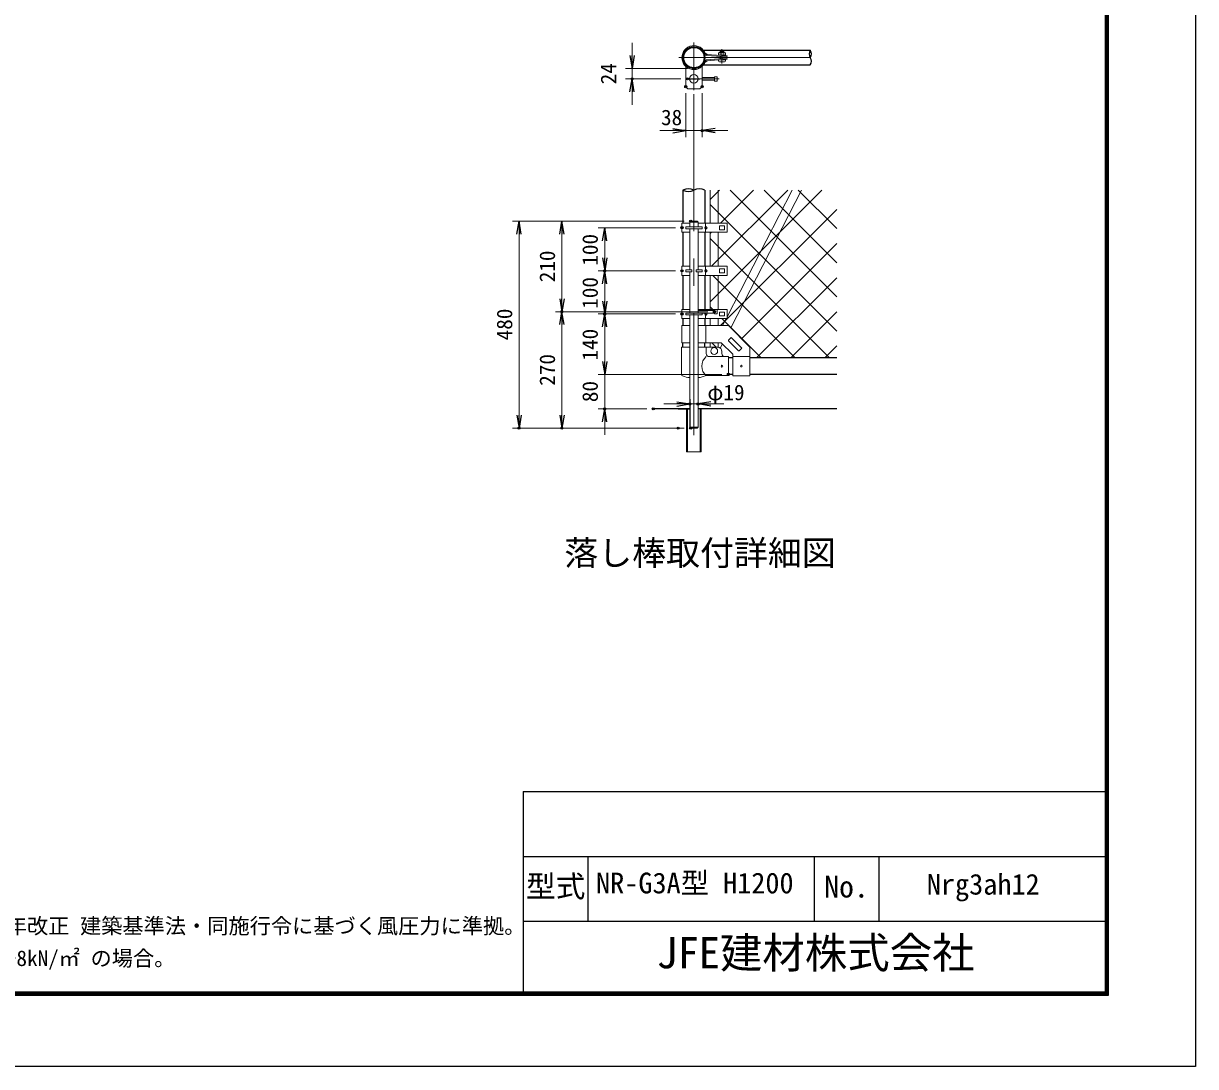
# Model space of a CAD drawing. Units: millimetres, scale not verified, with parts at other scales. Extents: x -6300 to 6300, y -4455 to 4455.
# Drawn here: x 862 to 6300, y -4455 to 383 of the extents above; entities that cross this region are included whole.
import ezdxf
from ezdxf.enums import TextEntityAlignment as Align

# ---------------------------------------------------------------- set-up
doc = ezdxf.new("R2010")
doc.units = ezdxf.units.MM
doc.header["$LTSCALE"] = 20
doc.header["$PDMODE"] = 32
doc.header["$PDSIZE"] = 10
doc.linetypes.add('USER1', pattern=[50.8, 31.75, -6.35, 6.35, -6.35])
doc.linetypes.add('USER4', pattern=[1.125, 0.75, -0.125, 0.125, -0.125])
for name, color, linetype, lineweight in [('0-0_D-TTL-TXT', 7, 'Continuous', 25), ('0-1_D-STR1', 1, 'Continuous', 25), ('0-2_D-BMK', 2, 'USER1', 13), ('0-6_D-STR3', 3, 'Continuous', 13), ('0-7_0', 3, 'Continuous', 25), ('0-8_D-STR-DIM', 7, 'Continuous', 13), ('0-C_D-STR2', 7, 'Continuous', 13), ('0-E_1', 7, 'Continuous', 25), ('0-F_D-TTL', 7, 'Continuous', 25)]:
    doc.layers.add(name, color=color, linetype=linetype, lineweight=lineweight)
doc.layers.add('0-9_Defpoints', color=7, linetype='Continuous')
doc.styles.add('ＭＳ ゴシック', font='')
doc.styles.get('ＭＳ ゴシック').set_extended_font_data('MS Gothic')

# ---------------------------------------------------------------- blocks, each defined once
blk = doc.blocks.new('_Open')
at = {"layer": '0-7_0', "color": 7}
blk.add_line((-20, 3.333), (0, 0), dxfattribs=at)
blk.add_lwpolyline([(-20, -3.333), (0, 0), (-20, 0)], dxfattribs=at)

msp = doc.modelspace()

# ---------------------------------------------------------------- linework, layer by layer
at = {"layer": '0-1_D-STR1'}
for p, q in [((4016.79, 258.76), (4512.73, 258.76)), ((4016.79, 190.76), (4512.73, 190.76)), ((3921.99, -390.04), (3921.99, -543.36)), ((4023.59, -390.04), (4023.59, -543.36)), ((3921.99, -585.36), (3921.99, -743.36)), ((4023.59, -585.36), (4023.59, -743.36)), ((3921.99, -785.36), (3921.99, -943.36)), ((4023.59, -785.36), (4023.59, -943.36)), ((3921.99, -985.36), (3921.99, -1018.26)), ((4023.59, -985.36), (4023.59, -1018.26)), ((3921.99, -1118.36), (3921.99, -1098.26)), ((4023.59, -1118.36), (4023.59, -1098.26)), ((4152.79, -1168.16), (4132.79, -1168.16)), ((4635.58, -1168.16), (4232.79, -1168.16)), ((4152.79, -1244.36), (4132.79, -1244.36)), ((4635.58, -1244.36), (4232.79, -1244.36))]:
    msp.add_line(p, q, dxfattribs=at)
for radius in [50.8, 47.6]:
    msp.add_circle((3972.79, 224.76), radius, dxfattribs=at)
for centre, radius, start, end in [((4539.1, 241.76), 31.38, 147.19126, 212.80874), ((4486.36, 241.76), 31.38, 327.19126, 32.80874), ((4486.36, 207.76), 31.38, 327.19126, 32.80874), ((3947.39, -440.76), 56.73, 63.40129, 116.59871), ((3947.39, -339.39), 56.66, 243.36799, 296.63201), ((3998.19, -440.37), 56.38, 63.221, 116.779)]:
    msp.add_arc(centre, radius, start, end, dxfattribs=at)
at = {"layer": '0-2_D-BMK'}
for p, q in [((3972.79, 294.07), (3972.79, 74.39)), ((3903.48, 224.76), (4515.34, 224.76)), ((4102.79, 264.02), (4102.79, 196.68)), ((3942.47, 126.18), (4090.23, 126.18)), ((3972.79, 55.41), (3972.79, -1527.23))]:
    msp.add_line(p, q, dxfattribs=at)
at = {"layer": '0-6_D-STR3'}
for p, q in [((4023.79, 246.91), (4034.44, 239.36)), ((4029.27, 234.74), (4125.98, 227.98)), ((4029.27, 214.79), (4125.98, 221.55)), ((4029.59, 239.33), (4126.3, 232.57)), ((4086.59, 246.74), (4086.59, 235.34)), ((4086.59, 235.34), (4118.99, 235.34)), ((4090.01, 248.34), (4115.27, 248.34)), ((4094.79, 252.6), (4096.39, 254.2)), ((4094.79, 252.6), (4094.79, 248.34)), ((4094.79, 252.6), (4110.79, 252.6)), ((4094.79, 246.74), (4094.79, 235.34)), ((4094.79, 235.34), (4094.79, 234.77)), ((4094.79, 230.16), (4094.79, 219.37)), ((4096.39, 254.2), (4109.19, 254.2)), ((4096.39, 254.2), (4096.39, 248.34)), ((4096.39, 235.34), (4096.39, 234.66)), ((4096.39, 230.05), (4096.39, 219.48)), ((4109.19, 254.2), (4109.19, 248.34)), ((4109.19, 254.2), (4110.79, 252.6)), ((4109.19, 235.34), (4109.19, 233.76)), ((4109.19, 229.15), (4109.19, 220.38)), ((4110.79, 252.6), (4110.79, 248.34)), ((4110.79, 246.74), (4110.79, 235.34)), ((4110.79, 235.34), (4110.79, 233.65)), ((4110.79, 229.04), (4110.79, 220.49)), ((4118.99, 246.74), (4118.99, 235.34)), ((4126.3, 232.57), (4125.98, 227.98)), ((4125.98, 221.55), (4126.3, 216.96)), ((4010.79, 184.18), (4010.79, 90.18)), ((4023.79, 202.62), (4034.44, 210.16)), ((4029.59, 210.2), (4126.3, 216.96)), ((4086.79, 214.2), (4086.79, 209.4)), ((4086.79, 214.2), (4118.79, 214.2)), ((4090.79, 205.4), (4114.79, 205.4)), ((4109.19, 215.37), (4109.19, 214.2)), ((4110.79, 215.88), (4110.79, 214.2)), ((4118.79, 214.2), (4118.79, 209.4)), ((4010.79, 132.18), (4067.79, 132.18)), ((4010.79, 120.18), (4067.79, 120.18)), ((4067.79, 136.18), (4079.79, 136.18)), ((4067.79, 136.18), (4067.79, 116.18)), ((4067.79, 116.18), (4079.79, 116.18)), ((4079.79, 136.18), (4079.79, 116.18)), ((3944.79, 80.18), (4000.79, 80.18)), ((4000.79, 80.18), (4010.79, 90.18)), ((4047.79, -390.04), (4047.79, -543.36)), ((4085.79, -390.04), (4085.79, -543.36)), ((4126.79, -977.9), (4428.83, -390.04)), ((4143.35, -1028.82), (4471.56, -390.04)), ((3917.4, -543.36), (3953.79, -543.36)), ((3917.4, -585.36), (3917.4, -543.36)), ((3957.79, -533.86), (3953.79, -537.86)), ((3953.79, -537.86), (3953.79, -559.86)), ((3953.79, -537.86), (3991.79, -537.86)), ((3957.79, -533.86), (3987.79, -533.86)), ((3987.79, -533.86), (3991.79, -537.86)), ((3991.79, -537.86), (3991.79, -559.86)), ((3991.79, -543.36), (4126.79, -543.36)), ((4026.44, -585.36), (4026.44, -543.36)), ((4126.79, -543.36), (4126.79, -585.36)), ((3917.4, -585.36), (3953.79, -585.36)), ((3934.79, -559.86), (4010.79, -559.86)), ((3934.79, -559.86), (3934.79, -568.86)), ((3934.79, -568.86), (4010.79, -568.86)), ((3953.79, -568.86), (3953.79, -759.86)), ((3953.79, -568.86), (3953.79, -759.86)), ((3991.79, -568.86), (3991.79, -759.86)), ((3991.79, -568.86), (3991.79, -759.86)), ((3991.79, -585.36), (4126.79, -585.36)), ((4010.79, -559.86), (4010.79, -568.86)), ((4026.44, -556.36), (4023.79, -564.36)), ((4034.44, -564.36), (4026.44, -556.36)), ((4047.79, -585.36), (4047.79, -743.36)), ((4085.79, -585.36), (4085.79, -743.36)), ((4090.79, -556.36), (4090.79, -572.36)), ((4091.79, -555.36), (4113.79, -555.36)), ((4091.79, -573.36), (4113.79, -573.36)), ((4114.79, -556.36), (4114.79, -572.36)), ((3917.4, -743.36), (3953.79, -743.36)), ((3917.4, -785.36), (3917.4, -743.36)), ((3934.79, -759.86), (3962.79, -759.86)), ((3934.79, -759.86), (3934.79, -768.86)), ((3962.79, -759.86), (3962.79, -768.86)), ((3982.79, -759.86), (3982.79, -768.86)), ((3982.79, -759.86), (4010.79, -759.86)), ((3991.79, -743.36), (4126.79, -743.36)), ((4010.79, -759.86), (4010.79, -768.86)), ((4026.44, -785.36), (4026.44, -743.36)), ((4034.44, -764.36), (4026.44, -756.36)), ((4090.79, -756.36), (4090.79, -772.36)), ((4091.79, -755.36), (4113.79, -755.36)), ((4114.79, -756.36), (4114.79, -772.36)), ((4126.79, -743.36), (4126.79, -785.36)), ((3917.4, -785.36), (3953.79, -785.36)), ((3934.79, -768.86), (3962.79, -768.86)), ((3953.79, -768.86), (3953.79, -959.86)), ((3953.79, -768.86), (3953.79, -959.86)), ((3982.79, -768.86), (4010.79, -768.86)), ((3991.79, -768.86), (3991.79, -959.86)), ((3991.79, -768.86), (3991.79, -959.86)), ((3991.79, -785.36), (4126.79, -785.36)), ((4047.79, -785.36), (4047.79, -943.36)), ((4085.79, -785.36), (4085.79, -943.36)), ((4091.79, -773.36), (4113.79, -773.36)), ((3917.4, -943.36), (3953.79, -943.36)), ((3917.4, -985.36), (3917.4, -943.36)), ((3934.79, -959.86), (4010.79, -959.86)), ((3934.79, -959.86), (3934.79, -968.86)), ((3934.79, -968.86), (4010.79, -968.86)), ((3953.79, -968.86), (3953.79, -1489.86)), ((3991.79, -943.36), (4126.79, -943.36)), ((3991.79, -947.86), (4067.79, -947.86)), ((3991.79, -959.86), (4067.79, -959.86)), ((3991.79, -968.86), (3991.79, -1489.86)), ((4010.79, -959.86), (4010.79, -968.86)), ((4026.44, -947.86), (4026.44, -943.36)), ((4026.44, -985.36), (4026.44, -959.86)), ((4034.44, -964.36), (4029.94, -959.86)), ((4067.79, -943.86), (4079.79, -943.86)), ((4067.79, -943.86), (4067.79, -963.86)), ((4067.79, -963.86), (4079.79, -963.86)), ((4079.79, -943.86), (4079.79, -963.86)), ((4090.79, -956.36), (4090.79, -972.36)), ((4091.79, -955.36), (4113.79, -955.36)), ((4091.79, -973.36), (4113.79, -973.36)), ((4114.79, -956.36), (4114.79, -972.36)), ((4126.79, -943.36), (4126.79, -985.36)), ((3917.39, -1018.26), (3953.79, -1018.26)), ((3917.39, -1098.26), (3917.39, -1018.26)), ((3917.4, -985.36), (3953.79, -985.36)), ((3991.79, -985.36), (4126.79, -985.36)), ((3991.79, -1018.26), (4132.79, -1018.26)), ((4028.19, -1098.26), (4028.19, -1018.26)), ((4047.79, -985.36), (4047.79, -1018.26)), ((4085.79, -985.36), (4085.79, -1018.26)), ((4106.06, -1018.26), (4122.96, -985.36)), ((4132.79, -1018.26), (4232.79, -1118.26)), ((4132.99, -1085.77), (4144.31, -1074.46)), ((4147.14, -1074.46), (4193.8, -1121.13)), ((3915.69, -1118.36), (3953.79, -1118.36)), ((3915.69, -1118.36), (3915.69, -1245.74)), ((3917.39, -1098.26), (3953.79, -1098.26)), ((4029.89, -1118.36), (4029.89, -1148.36)), ((4047.79, -1118.36), (4047.79, -1098.26)), ((4085.79, -1118.58), (4085.79, -1098.26)), ((4095.15, -1122.64), (4104.96, -1103.56)), ((4102.79, -1148.36), (4102.79, -1138.36)), ((4132.99, -1088.6), (4179.66, -1135.27)), ((4182.49, -1135.27), (4193.8, -1123.96)), ((4232.79, -1250.76), (4232.79, -1118.26)), ((4132.79, -1162.36), (4043.89, -1162.36)), ((4132.79, -1250.36), (4132.79, -1162.36)), ((4152.79, -1250.76), (4152.79, -1151.4)), ((4152.79, -1161.76), (4232.79, -1161.76)), ((4132.79, -1250.36), (4029.89, -1250.36)), ((4152.79, -1250.76), (4232.79, -1250.76)), ((3943.39, -1604.36), (3943.39, -1404.36)), ((3991.79, -1359.72), (3991.79, -1489.79)), ((4002.19, -1404.36), (4002.19, -1604.36)), ((4006.79, -1404.36), (4006.79, -1604.36)), ((3953.79, -1489.86), (3991.79, -1489.86)), ((3987.79, -1493.86), (3991.79, -1489.86))]:
    msp.add_line(p, q, dxfattribs=at)
for points in [[(3934.79, 184.18), (3934.79, 90.18), (3944.79, 80.18)], [(4023.79, -564.36), (4026.44, -572.36), (4034.44, -564.36)], [(4026.44, -756.36), (4023.79, -764.36), (4026.44, -772.36), (4034.44, -764.36)], [(4025.28, -959.86), (4023.79, -964.36), (4026.44, -972.36), (4034.44, -964.36)], [(3991.79, -1098.26), (4099.66, -1098.26), (4152.79, -1151.4)], [(3991.79, -1118.36), (4029.89, -1118.36), (4082.79, -1118.36)], [(4006.79, -1604.36), (3938.79, -1604.36), (3938.79, -1404.36)], [(3953.79, -1489.86), (3957.79, -1493.86), (3987.79, -1493.86)]]:
    msp.add_lwpolyline(points, dxfattribs=at)
for centre, radius in [((3972.79, 126.18), 20), ((4066.79, -1136.36), 16), ((4102.79, -1206.36), 4), ((4192.79, -1206.26), 4)]:
    msp.add_circle(centre, radius, dxfattribs=at)
for centre, radius, start, end in [((3972.79, 224.76), 55.6, 18.59864, 341.40136), ((3972.79, 224.76), 51, 18.59864, 341.40136), ((4029.85, 243.96), 9.2, 198.59864, 270), ((4029.85, 243.96), 4.6, 198.59864, 270), ((4090.69, 242.43), 5.95, 46.42256, 133.57744), ((4102.79, 227.55), 20.8, 67.37418, 112.62582), ((4114.89, 242.33), 6.02, 47.07814, 132.92186), ((4029.85, 205.56), 9.2, 90, 161.40136), ((4029.85, 205.56), 4.6, 90, 161.40136), ((4090.79, 209.4), 4, 180, 270), ((4114.79, 209.4), 4, 270, 0), ((4091.79, -556.36), 1, 90, 180), ((4091.79, -572.36), 1, 180, 270), ((4113.79, -556.36), 1, 0, 90), ((4113.79, -572.36), 1, 270, 0), ((4091.79, -756.36), 1, 90, 180), ((4113.79, -756.36), 1, 0, 90), ((4091.79, -772.36), 1, 180, 270), ((4113.79, -772.36), 1, 270, 0), ((4091.79, -956.36), 1, 90, 180), ((4091.79, -972.36), 1, 180, 270), ((4113.79, -956.36), 1, 0, 90), ((4113.79, -972.36), 1, 270, 0), ((4134.41, -1087.19), 2, 135, 225), ((4145.72, -1075.87), 2, 45, 135), ((4082.79, -1138.36), 20, 0, 90), ((4181.08, -1133.86), 2, 225, 315), ((4192.39, -1122.54), 2, 315, 45), ((4066.28, -1206.36), 57.1, 129.59418, 230.40582), ((4043.89, -1148.36), 14, 180, 270), ((4116.79, -1148.36), 14, 180, 270), ((3922.29, -1245.74), 6.6, 180, 250.77949), ((3972.79, -1100.89), 160, 276.82008, 290.9084), ((3972.79, -1100.89), 160, 250.77949, 263.18014)]:
    msp.add_arc(centre, radius, start, end, dxfattribs=at)
at = {"layer": '0-7_0', "color": 1, "linetype": 'USER4'}
msp.add_line((3944.79, 126.18), (4000.79, 126.18), dxfattribs=at)
at = {"layer": '0-7_0', "color": 7}
for p, q in [((3953.79, -1404.36), (3784.25, -1404.36)), ((3899.79, -1404.36), (3953.79, -1404.36)), ((4635.58, -1404.36), (3991.79, -1404.36))]:
    msp.add_line(p, q, dxfattribs=at)
at = {"layer": '0-7_0'}
msp.add_line((3953.79, -1359.72), (3953.79, -1489.79), dxfattribs=at)
at = {"layer": '0-8_D-STR-DIM'}
for p, q in [((3686.04, 233.96), (3686.04, 293.96)), ((3942.79, 173.96), (3656.04, 173.96)), ((3686.04, 173.96), (3686.04, 126.18)), ((3912.47, 126.18), (3656.04, 126.18)), ((3686.04, 66.18), (3686.04, 6.18)), ((3934.79, 60.18), (3934.79, -144.11)), ((4010.79, 60.18), (4010.79, -144.11)), ((3874.79, -114.11), (3814.79, -114.11)), ((3934.79, -114.11), (4010.79, -114.11)), ((4070.79, -114.11), (4130.79, -114.11)), ((3927.79, -533.86), (3131.61, -533.86)), ((3927.79, -533.86), (3330.14, -533.86)), ((3161.61, -593.86), (3161.61, -1433.86)), ((3360.14, -593.86), (3360.14, -893.86)), ((3887.4, -564.36), (3528.67, -564.36)), ((3558.67, -624.36), (3558.67, -704.36)), ((3887.4, -764.36), (3528.67, -764.36)), ((3887.4, -764.36), (3528.67, -764.36)), ((3558.67, -904.36), (3558.67, -824.36)), ((4037.79, -953.86), (3330.14, -953.86)), ((4037.79, -953.86), (3330.14, -953.86)), ((3887.4, -964.36), (3528.67, -964.36)), ((3887.4, -964.36), (3528.67, -964.36)), ((3360.14, -1013.86), (3360.14, -1433.86)), ((3558.67, -1184.36), (3558.67, -1024.36)), ((3558.67, -1184.36), (3558.67, -1124.36)), ((4102.79, -1244.36), (3528.67, -1244.36)), ((4102.79, -1244.36), (3528.67, -1244.36)), ((3558.67, -1244.36), (3558.67, -1404.36)), ((3754.25, -1404.36), (3528.67, -1404.36)), ((3893.79, -1381.7), (3833.79, -1381.7)), ((3991.79, -1381.7), (3953.79, -1381.7)), ((4051.79, -1381.7), (4111.79, -1381.7)), ((3558.67, -1464.36), (3558.67, -1524.36)), ((3869.79, -1493.86), (3131.61, -1493.86)), ((3927.79, -1493.86), (3330.14, -1493.86))]:
    msp.add_line(p, q, dxfattribs=at)
at = {"layer": '0-9_Defpoints'}
for p in [(3972.79, 173.96), (3686.04, 126.18), (3942.47, 126.18), (3934.79, 90.18), (4010.79, 90.18), (4010.79, -114.11), (3957.79, -533.86), (3917.4, -564.36), (3558.67, -764.36), (3917.4, -764.36), (3360.14, -953.86), (3558.67, -964.36), (3917.4, -964.36), (4067.79, -953.86), (4132.79, -1244.36), (4132.79, -1244.36), (3558.67, -1404.36), (3784.25, -1404.36), (3953.79, -1381.7), (3991.79, -1381.7), (3161.61, -1493.86), (3360.14, -1493.86), (3899.79, -1493.86), (3957.79, -1493.86)]:
    msp.add_point(p, dxfattribs=at)
at = {"layer": '0-C_D-STR2'}
for p, q in [((4566.33, -390.04), (4047.79, -908.58)), ((4091.16, -390.04), (4047.79, -433.4)), ((4407.94, -390.04), (4054.62, -743.36)), ((4249.55, -390.04), (4096.23, -543.36)), ((4635.58, -885.41), (4140.21, -390.04)), ((4635.58, -727.02), (4298.6, -390.04)), ((4635.58, -568.63), (4456.99, -390.04)), ((4635.58, -1043.8), (4047.79, -456.02)), ((4635.58, -479.18), (4096.51, -1018.26)), ((4054.23, -585.36), (4047.79, -591.8)), ((4601.54, -1168.16), (4047.79, -614.41)), ((4635.58, -637.58), (4193.85, -1079.31)), ((4443.15, -1168.16), (4060.35, -785.36)), ((4635.58, -795.97), (4263.39, -1168.16)), ((4059.96, -943.36), (4047.79, -931.19)), ((4635.58, -954.36), (4421.78, -1168.16)), ((4284.76, -1168.16), (4101.96, -985.36)), ((4076.57, -1118.36), (4056.47, -1098.26)), ((4635.58, -1112.75), (4580.17, -1168.16))]:
    msp.add_line(p, q, dxfattribs=at)
at = {"layer": '0-F_D-TTL'}
for p, q in [((3180, -3180), (3180, -4110)), ((3180, -3180), (5880, -3180)), ((3180, -3480), (5880, -3480)), ((3480, -3480), (3480, -3780)), ((4530, -3480), (4530, -3780)), ((4830, -3480), (4830, -3780)), ((3180, -3780), (5880, -3780))]:
    msp.add_line(p, q, dxfattribs=at)
at = {"layer": '0-F_D-TTL', "color": 2}
msp.add_lwpolyline([(-6300, 4455), (6300, 4455), (6300, -4455), (-6300, -4455)], close=True, dxfattribs=at)
at = {"layer": '0-F_D-TTL'}
for points in [[(-5895, 4125), (5895, 4125), (5895, -4125), (-5895, -4125)], [(-5891.25, 4121.25), (5891.25, 4121.25), (5891.25, -4121.25), (-5891.25, -4121.25)], [(-5887.5, 4117.5), (5887.5, 4117.5), (5887.5, -4117.5), (-5887.5, -4117.5)], [(-5883.75, 4113.75), (5883.75, 4113.75), (5883.75, -4113.75), (-5883.75, -4113.75)], [(-5880, 4110), (5880, 4110), (5880, -4110), (-5880, -4110)]]:
    msp.add_lwpolyline(points, close=True, dxfattribs=at)

# ---------------------------------------------------------------- block references
at = {"layer": '0-8_D-STR-DIM', "xscale": 3, "yscale": 3}
for p, rotation in [((3686.04, 173.96), 270), ((3686.04, 126.18), 90), ((4010.79, -114.11), 180), ((3161.61, -533.86), 90), ((3360.14, -533.86), 90), ((3558.67, -564.36), 90), ((3558.67, -764.36), 270), ((3558.67, -764.36), 90), ((3360.14, -953.86), 270), ((3558.67, -964.36), 270), ((3360.14, -953.86), 90), ((3558.67, -964.36), 90), ((3558.67, -1244.36), 270), ((3558.67, -1244.36), 270), ((3558.67, -1404.36), 90), ((3991.79, -1381.7), 180), ((3161.61, -1493.86), 270), ((3360.14, -1493.86), 270)]:
    msp.add_blockref('_Open', p, dxfattribs=dict(at, rotation=rotation))
for p in [(3934.79, -114.11), (3953.79, -1381.7)]:
    msp.add_blockref('_Open', p, dxfattribs=at)

# ---------------------------------------------------------------- texts
at = {"layer": '0-0_D-TTL-TXT', "style": 'ＭＳ ゴシック'}
for s, height, p in [('落し棒取付詳細図', 115.4, (3371.5, -2164.96)), ('型式', 101, (3193.55, -3699.8)), ('No.', 101, (4577.66, -3701.4)), ('（設計条件）風荷重：昭和57年改正 建築基準法・同施行令に基づく風圧力に準拠。', 72.14, (-498.67, -3860.4)), ('JFE建材株式会社', 144.3, (3799.04, -4042.43)), ('（基礎条件）長期許容地耐力98kN/㎡ の場合。', 72.14, (-498.67, -4010.4))]:
    msp.add_text(s, height=height, dxfattribs=at).set_placement(p, align=Align.BOTTOM_LEFT)
at = {"layer": '0-8_D-STR-DIM', "style": 'ＭＳ ゴシック'}
for s, p in [('24', (3633.92, 100.76)), ('100', (3548.55, -740.33)), ('210', (3350.02, -817.36)), ('100', (3548.55, -940.33)), ('480', (3151.49, -1086.61)), ('140', (3548.55, -1180.33)), ('270', (3350.02, -1297.36)), ('80', (3548.55, -1373.3))]:
    msp.add_text(s, height=72.14, rotation=90, dxfattribs=at).set_placement(p, align=Align.BOTTOM_LEFT)
for s, p in [('38', (3820.12, -110.29)), ('φ19', (4034.98, -1386.12))]:
    msp.add_text(s, height=72.14, dxfattribs=at).set_placement(p, align=Align.BOTTOM_LEFT)
at = {"layer": '0-E_1', "style": 'ＭＳ ゴシック'}
for s, p in [('NR-G3A型 H1200', (3518.71, -3680.6)), ('Nrg3ah12', (5053.33, -3686.35))]:
    msp.add_text(s, height=96.19, dxfattribs=at).set_placement(p, align=Align.BOTTOM_LEFT)

doc.saveas('drawing.dxf')
